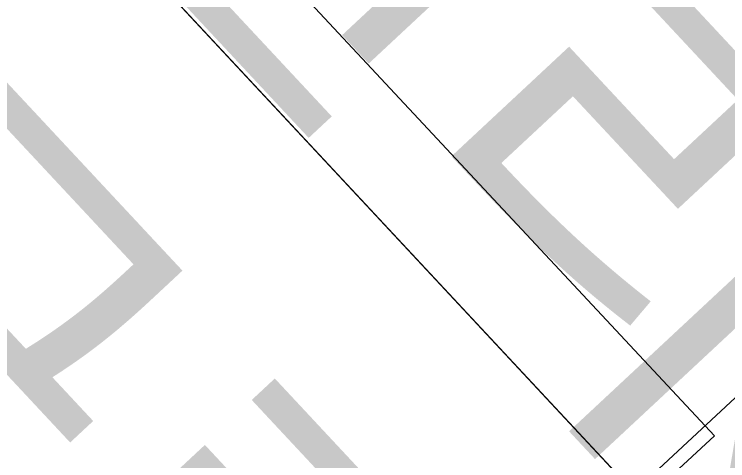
# Model space of a CAD drawing. Header units: millimetres. Extents: x -71377 to 516042, y -145869 to 441446.
# Drawn here: x 207480 to 210418, y 210534 to 212373 of the extents above; entities that cross this region are included whole.
import ezdxf

# ---------------------------------------------------------------- set-up
doc = ezdxf.new("R2010")
doc.units = ezdxf.units.MM
doc.header["$LTSCALE"] = 1000
doc.linetypes.add('_점선_M_', pattern=[3, 1.5, -1.5])
for name, color, linetype, lineweight in [('04', 4, 'Continuous', 5), ('06', 6, 'Continuous', 5), ('A-text-1', 3, 'Continuous', 5), ('AA_dash_M_', 7, '_점선_M_', 5), ('조경라인_dwg', 8, 'Continuous', 5)]:
    doc.layers.add(name, color=color, linetype=linetype, lineweight=lineweight)
doc.styles.add('나눔고딕_3', font='NanumGothic.ttf', dxfattribs={"height": 1400})

# ---------------------------------------------------------------- blocks, each defined once
blk = doc.blocks.new('조경라인_dwg-6847807-지반층 배치도')
at = {"layer": '04', "flags": 128}
blk.add_lwpolyline([(207635.2, 213561.9), (210363.2, 210636.5), (210070.6, 210363.7), (207342.6, 213289.1)], close=True, dxfattribs=at)
at = {"layer": '06'}
blk.add_line((214632.6, 205471.6), (206086, 214636.7), dxfattribs=at)

msp = doc.modelspace()

# ---------------------------------------------------------------- linework, layer by layer
at = {"layer": 'AA_dash_M_'}
msp.add_line((241648.5, 239769), (100450.4, 108634.1), dxfattribs=at)

# ---------------------------------------------------------------- block references
at = {"layer": '조경라인_dwg', "rotation": 8.537736462515947e-07}
msp.add_blockref('조경라인_dwg-6847807-지반층 배치도', (0, 0), dxfattribs=at)

# ---------------------------------------------------------------- texts
at = {"layer": 'A-text-1', "char_height": 1400, "attachment_point": 1, "rotation": 313, "line_spacing_factor": 1.2, "style": '나눔고딕_3'}
for s, insert, width in [('\\pxt9.07143,18.14286,27.21429,36.28571,45.35714,54.42857,63.5,72.57143,81.64286,90.71429,99.78571,108.85714,117.92857,127,136.07143,145.14286,154.21429,163.28571,172.35714,181.42857,190.5,199.57143,208.64286,217.71429,226.78571,235.85714,244.92857,254,263.07143,272.14286,281.21429,290.28571;{관리사무소(B1F)}', (208777.7, 213987.5), 16901.643), ('\\pxt9.07143,18.14286,27.21429,36.28571,45.35714,54.42857,63.5,72.57143,81.64286,90.71429,99.78571,108.85714,117.92857,127,136.07143,145.14286,154.21429,163.28571,172.35714,181.42857,190.5,199.57143,208.64286,217.71429,226.78571,235.85714,244.92857,254,263.07143,272.14286,281.21429,290.28571;{근로자휴게실(B1F)}', (207122, 212331.9), 19076.981)]:
    msp.add_mtext(s, dxfattribs=dict(at, insert=insert, width=width))

doc.saveas('drawing.dxf')
